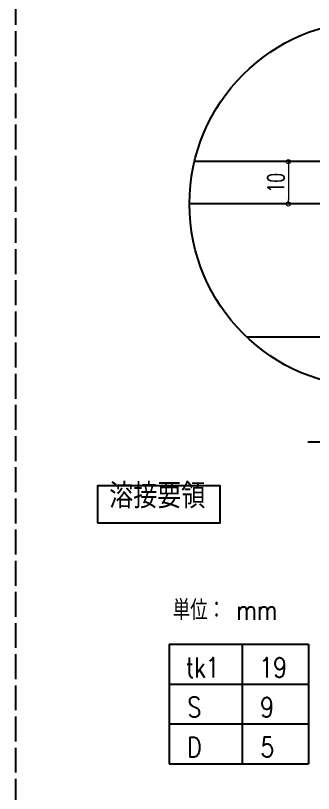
# Model space of a CAD drawing. Header units: millimetres. Extents: x 0 to 29624, y 0 to 14691.
# Drawn here: x 5866 to 6224, y 5635 to 6572 of the extents above; entities that cross this region are included whole.
import ezdxf
from ezdxf.enums import TextEntityAlignment as Align

# ---------------------------------------------------------------- set-up
doc = ezdxf.new("R2010")
doc.units = ezdxf.units.MM
doc.header["$LTSCALE"] = 5
doc.linetypes.add('DASHED', pattern=[7.5, 6, -1.5])
doc.layers.get('0').update_dxf_attribs({"color": 255})
doc.layers.get('DEFPOINTS').update_dxf_attribs({"color": 255})
for name, color, linetype in [('寸法', 4, 'Continuous'), ('溶接', 241, 'Continuous'), ('金物', 142, 'Continuous')]:
    doc.layers.add(name, color=color, linetype=linetype)
doc.styles.add('04setumei', font='simplex.shx', dxfattribs={"width": 0.7, "height": 2.5, "bigfont": 'extfont2.shx'})
doc.styles.add('DLSTANDARD1', font='monotxt.shx', dxfattribs={"width": 0.6, "bigfont": 'extfont'})
doc.styles.add('KANJI', font='simplex.shx', dxfattribs={"width": 0.7, "bigfont": 'extfont2.shx'})
doc.dimstyles.new('一般寸法-小さめ', dxfattribs={"dimscale": 10, "dimtxt": 2, "dimasz": 0.5, "dimexe": 0.125, "dimexo": 1.5, "dimgap": 0.5, "dimtad": 1, "dimtxsty": 'KANJI', "dimblk": 'ORIGIN', "dimcen": 0, "dimclrd": 256, "dimclre": 256, "dimclrt": 256, "dimadec": 0, "dimazin": 0, "dimtfac": 1, "dimtmove": 2, "dimatfit": 2, "dimfxl": 0, "dimtolj": 2, "dimlwd": 5, "dimlwe": 5, "dimarcsym": 0})

# ---------------------------------------------------------------- blocks, each defined once
blk = doc.blocks.new('_Origin')
at = {"color": 0, "linetype": 'ByBlock', "lineweight": -2}
blk.add_line((0, 0), (-1, 0), dxfattribs=at)
blk.add_circle((0, 0), 0.5, dxfattribs=at)
blk = doc.blocks.new('*D580')
at = {"layer": 'DEFPOINTS', "color": 0, "linetype": 'Continuous', "transparency": 16777216}
for p in [(6244.49, 6395.88), (6194.11, 6344.88), (6244.49, 6344.88)]:
    blk.add_point(p, dxfattribs=at)
at = {"layer": '寸法', "linetype": 'Continuous', "lineweight": 5, "transparency": 16777216}
for p, q in [((6229.49, 6395.88), (6192.86, 6395.88)), ((6194.11, 6390.88), (6194.11, 6349.88)), ((6229.49, 6344.88), (6192.86, 6344.88))]:
    blk.add_line(p, q, dxfattribs=at)
at = {"layer": '寸法', "linetype": 'Continuous', "lineweight": 5, "transparency": 16777216, "xscale": 5, "yscale": 5, "zscale": 5}
for p, rotation in [((6194.11, 6395.88), 90), ((6194.11, 6344.88), 270)]:
    blk.add_blockref('_Origin', p, dxfattribs=dict(at, rotation=rotation))
at = {"layer": '寸法', "linetype": 'Continuous', "transparency": 16777216, "insert": (6179.11, 6370.38), "char_height": 20, "attachment_point": 5, "rotation": 90, "style": 'KANJI'}
blk.add_mtext('\\A2;10', dxfattribs=at)

msp = doc.modelspace()

# ---------------------------------------------------------------- linework, layer by layer
at = {"linetype": 'DASHED', "lineweight": -3}
msp.add_line((5865.799, 6928), (5865.799, 5452), dxfattribs=at)
at = {"layer": '寸法'}
for p, q in [((6217.396, 6058.654), (6385.396, 6058.654)), ((6050.504, 5815.14), (6050.504, 5719.14)), ((6050.504, 5815.14), (6218.504, 5815.14)), ((6050.504, 5815.14), (6050.504, 5671.14)), ((6138.504, 5815.14), (6138.504, 5671.14)), ((6218.504, 5815.14), (6218.504, 5671.14)), ((6050.504, 5767.14), (6218.504, 5767.14)), ((6050.504, 5719.14), (6218.504, 5719.14)), ((6050.504, 5671.14), (6218.504, 5671.14))]:
    msp.add_line(p, q, dxfattribs=at)
at = {"layer": '寸法', "linetype": 'Continuous'}
msp.add_lwpolyline([(5964.368, 5961.312), (6111.97, 5961.312), (6111.97, 6005.626), (5964.368, 6005.626)], close=True, dxfattribs=at)
msp.add_circle((6295.49, 6344.883), 220.401, dxfattribs=at)
at = {"layer": '溶接'}
msp.add_line((6244.49, 6395.883), (6081.071, 6395.883), dxfattribs=at)
at = {"layer": '金物', "color": 153}
for p, q in [((6384.49, 6344.883), (6075.09, 6344.883)), ((6143.91, 6184.883), (6384.49, 6184.883))]:
    msp.add_line(p, q, dxfattribs=at)

# ---------------------------------------------------------------- texts
at = {"color": 0, "linetype": 'Continuous', "ltscale": 6, "style": 'DLSTANDARD1', "width": 0.875}
msp.add_text('溶接要領', height=30, dxfattribs=at).set_placement((5978.567, 5969.592), align=Align.BOTTOM_LEFT)
at = {"layer": '寸法', "style": '04setumei', "width": 0.8}
msp.add_text('単位： mm', height=24, dxfattribs=at).set_placement((6054.878, 5844.178))
for s, p in [('tk1', (6090.961, 5787.14)), ('19', (6175.761, 5787.14)), ('S', (6080.904, 5739.14)), ('9', (6168.446, 5739.14)), ('D', (6080.904, 5691.14)), ('5', (6168.904, 5691.14))]:
    msp.add_text(s, height=24, dxfattribs=at).set_placement(p, align=Align.MIDDLE)

# ---------------------------------------------------------------- dimensions: what is measured, and where the dimension line sits
at = {"layer": '寸法', "linetype": 'Continuous'}
dim = msp.add_linear_dim(base=(6194.114, 6344.883), p1=(6244.49, 6395.883), p2=(6244.49, 6344.883), angle=90, text='10', dimstyle='一般寸法-小さめ', dxfattribs=at)
dim.commit()
dim.dimension.update_dxf_attribs({"geometry": '*D580', "text_midpoint": (6179.114, 6370.383)})

doc.saveas('drawing.dxf')
